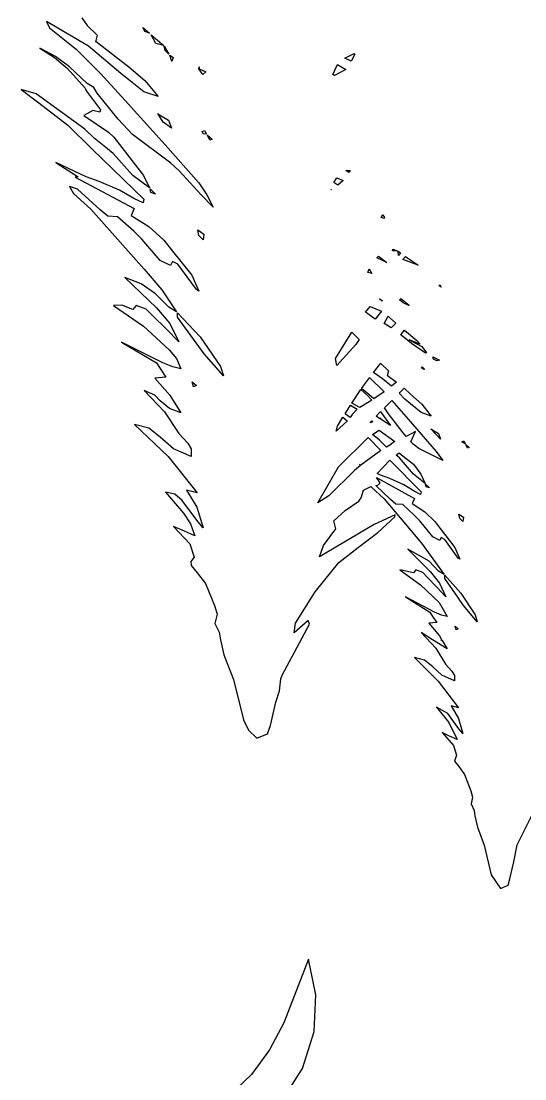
# Model space of a CAD drawing. Extents: x 0 to 203, y 8 to 351.
# Drawn here: x 15.31 to 38.13, y 93.94 to 141.89 of the extents above; entities that cross this region are included whole.
import ezdxf

# ---------------------------------------------------------------- set-up
doc = ezdxf.new("R2010")
doc.units = 0

msp = doc.modelspace()

# ---------------------------------------------------------------- linework, layer by layer
at = {"layer": 'Layer 1'}
for p, q in [((18.065408, 142.040782), (18.302359, 141.700329)), ((18.369522, 140.766458), (16.456462, 141.877698)), ((16.456462, 141.877698), (16.591929, 141.586084)), ((16.591929, 141.586084), (17.811123, 140.619602)), ((18.302359, 141.700329), (18.760868, 141.257181)), ((20.8322, 141.604), (20.83218, 141.603628)), ((20.83218, 141.603628), (21.123151, 141.3445)), ((20.909744, 141.427562), (20.8322, 141.604)), ((18.760868, 141.257181), (18.685721, 140.963235)), ((21.123151, 141.3445), (20.909744, 141.427562)), ((21.421488, 140.880878), (21.200711, 141.277801)), ((21.200711, 141.277801), (21.77667, 140.789983)), ((16.874297, 140.284999), (16.164715, 140.671962)), ((16.164715, 140.671962), (16.830652, 140.249543)), ((17.811123, 140.619602), (18.912439, 139.520684)), ((19.822942, 139.514678), (18.369522, 140.766458)), ((18.685721, 140.963235), (18.704932, 140.9781)), ((18.704932, 140.9781), (20.194652, 139.82798)), ((21.4215, 140.881), (21.421488, 140.880878)), ((21.77667, 140.789983), (21.4215, 140.881)), ((21.838373, 140.5593), (21.799192, 140.762728)), ((21.799192, 140.762728), (22.0105, 140.402)), ((22.010506, 140.40211), (21.838373, 140.5593)), ((16.830652, 140.249543), (17.40527, 139.752192)), ((17.500615, 139.816604), (16.874297, 140.284999)), ((22.0105, 140.402), (22.010506, 140.40211)), ((22.137714, 140.067328), (22.054233, 140.355838)), ((22.054233, 140.355838), (22.206242, 140.24673)), ((22.206242, 140.24673), (22.1377, 140.067)), ((22.1377, 140.067), (22.137714, 140.067328)), ((29.979126, 140.218936), (30.3978, 140.42524)), ((30.270379, 140.080543), (29.979126, 140.218936)), ((30.2704, 140.08), (30.270379, 140.080543)), ((30.436433, 140.394131), (30.2704, 140.08)), ((30.3978, 140.42524), (30.436433, 140.394131)), ((17.40527, 139.752192), (18.210695, 138.8534)), ((18.302154, 139.07252), (17.500615, 139.816604)), ((20.194652, 139.82798), (20.910611, 139.205429)), ((23.548584, 139.471247), (23.3634, 139.733)), ((23.3634, 139.733), (23.363404, 139.732494)), ((23.363404, 139.732494), (23.383603, 139.816681)), ((23.383603, 139.816681), (23.375198, 139.726421)), ((23.375198, 139.726421), (23.684615, 139.595126)), ((23.684615, 139.595126), (23.548584, 139.471247)), ((29.433667, 139.473119), (29.64484, 139.936677)), ((30.02142, 139.69704), (29.50606, 139.430566)), ((29.64484, 139.936677), (30.0214, 139.697)), ((30.0214, 139.697), (30.02142, 139.69704)), ((18.912439, 139.520684), (20.028479, 138.295554)), ((20.195004, 139.228288), (19.822942, 139.514678)), ((20.87217, 138.695834), (20.195004, 139.228288)), ((20.910611, 139.205429), (21.518402, 138.47103)), ((29.50606, 139.430566), (29.433667, 139.473119)), ((15.993303, 138.600193), (15.313521, 138.797418)), ((15.313521, 138.797418), (16.107575, 138.18851)), ((18.210695, 138.8534), (18.270162, 138.7264)), ((18.270162, 138.7264), (18.903115, 137.878176)), ((18.60124, 138.888885), (18.302154, 139.07252)), ((18.7572, 138.622486), (18.60124, 138.888885)), ((19.702678, 137.449446), (18.7572, 138.622486)), ((21.518402, 138.47103), (20.87217, 138.695834)), ((18.191203, 136.998423), (15.993303, 138.600193)), ((16.107575, 138.18851), (17.432245, 137.17933)), ((20.028479, 138.295554), (21.841669, 136.287964)), ((18.562625, 137.847524), (18.157865, 137.613537)), ((18.880726, 137.774849), (18.562625, 137.847524)), ((18.903115, 137.878176), (18.880726, 137.774849)), ((21.745393, 137.310315), (21.5077, 137.7)), ((21.5077, 137.7), (21.507724, 137.699648)), ((21.507724, 137.699648), (21.986051, 137.407726)), ((17.432245, 137.17933), (18.530415, 136.0854)), ((18.157865, 137.613537), (19.264295, 136.854727)), ((20.357882, 136.749502), (19.702678, 137.449446)), ((22.120338, 137.04999), (21.745393, 137.310315)), ((21.986051, 137.407726), (22.120338, 137.04999)), ((18.614607, 136.590378), (18.191203, 136.998423)), ((19.264295, 136.854727), (19.50838, 136.633702)), ((22.090702, 135.460782), (20.357882, 136.749502)), ((23.506773, 136.892424), (23.621048, 136.942815)), ((23.5068, 136.893), (23.506773, 136.892424)), ((23.56309, 136.780371), (23.5068, 136.893)), ((23.715618, 136.771972), (23.56309, 136.780371)), ((23.621048, 136.942815), (23.715618, 136.771972)), ((23.85821, 136.498894), (23.761524, 136.724934)), ((23.761524, 136.724934), (23.970013, 136.540457)), ((19.221856, 136.101149), (18.614607, 136.590378)), ((19.50838, 136.633702), (20.85678, 134.891772)), ((21.841669, 136.287964), (23.366569, 134.556314)), ((23.970013, 136.540457), (23.8582, 136.499)), ((23.8582, 136.499), (23.85821, 136.498894)), ((18.530415, 136.0854), (20.877125, 133.81878)), ((19.485858, 135.898378), (19.221856, 136.101149)), ((20.371725, 134.895198), (19.485858, 135.898378)), ((18.253919, 134.831178), (16.890049, 135.48871)), ((16.890049, 135.48871), (17.888708, 134.833613)), ((22.47392, 135.106802), (22.090702, 135.460782)), ((17.888708, 134.833613), (17.755011, 134.818073)), ((17.755011, 134.818073), (20.437621, 133.402293)), ((18.851914, 134.622653), (18.253919, 134.831178)), ((21.129406, 134.332058), (20.371725, 134.895198)), ((20.85678, 134.891772), (21.129406, 134.332058)), ((23.469684, 134.019512), (22.47392, 135.106802)), ((29.48042, 134.586091), (29.621813, 134.790058)), ((29.621813, 134.790058), (29.895004, 134.673949)), ((30.024, 135.122), (30.024033, 135.122313)), ((30.172772, 135.031804), (30.024, 135.122)), ((30.024033, 135.122313), (30.223694, 135.124325)), ((30.223694, 135.124325), (30.172772, 135.031804)), ((17.860265, 134.270237), (17.496961, 134.403511)), ((17.496961, 134.403511), (17.688358, 134.082441)), ((19.764479, 134.234561), (18.851914, 134.622653)), ((23.366569, 134.556314), (23.726006, 134.014055)), ((29.4804, 134.586), (29.48042, 134.586091)), ((29.65551, 134.458574), (29.4804, 134.586)), ((29.895004, 134.673949), (29.65551, 134.458574)), ((17.688358, 134.082441), (18.476692, 133.373988)), ((18.891625, 133.338602), (17.860265, 134.270237)), ((20.414385, 133.855435), (19.764479, 134.234561)), ((20.841105, 133.653799), (20.414385, 133.855435)), ((20.877125, 133.81878), (20.841105, 133.653799)), ((21.1593, 134.285), (21.15923, 134.2849)), ((21.15923, 134.2849), (21.401408, 134.056495)), ((21.185364, 134.128187), (21.1593, 134.285)), ((21.401408, 134.056495), (21.185364, 134.128187)), ((24.008847, 133.466154), (23.469684, 134.019512)), ((23.726006, 134.014055), (24.008847, 133.466154)), ((29.369155, 134.256807), (29.356, 134.248)), ((29.356, 134.248), (29.356088, 134.248157)), ((29.356088, 134.248157), (29.359619, 134.263764)), ((29.359619, 134.263764), (29.369155, 134.256807)), ((18.476692, 133.373988), (20.886042, 130.642158)), ((19.240732, 133.045605), (18.891625, 133.338602)), ((20.437621, 133.402293), (20.291636, 133.083131)), ((19.682431, 133.021559), (19.240732, 133.045605)), ((20.411509, 132.373315), (19.682431, 133.021559)), ((20.291636, 133.083131), (21.103487, 132.577163)), ((31.752166, 132.945901), (31.6256, 132.987)), ((31.6256, 132.987), (31.625604, 132.986688)), ((31.625604, 132.986688), (31.699761, 133.120066)), ((31.699761, 133.120066), (31.771589, 132.994565)), ((31.771589, 132.994565), (31.752166, 132.945901)), ((20.779967, 132.016826), (20.411509, 132.373315)), ((21.103487, 132.577163), (21.771331, 131.967586)), ((23.358883, 132.176584), (23.313045, 132.433807)), ((23.313045, 132.433807), (23.595851, 132.241209)), ((21.617455, 131.046171), (20.779967, 132.016826)), ((21.771331, 131.967586), (22.109151, 131.548277)), ((23.3589, 132.177), (23.358883, 132.176584)), ((23.562639, 131.973816), (23.3589, 132.177)), ((23.595851, 132.241209), (23.562639, 131.973816)), ((22.109151, 131.548277), (23.046597, 130.37409)), ((32.356175, 131.476612), (32.1401, 131.485)), ((32.1401, 131.485), (32.140128, 131.484805)), ((32.140128, 131.484805), (32.159833, 131.553842)), ((32.159833, 131.553842), (32.356175, 131.476612)), ((32.402413, 131.272524), (32.390559, 131.460532)), ((32.390559, 131.460532), (32.501797, 131.383974)), ((22.078363, 130.809105), (21.617455, 131.046171)), ((22.167988, 130.991985), (22.078363, 130.809105)), ((22.407202, 130.883186), (22.167988, 130.991985)), ((31.4246, 131.157675), (31.496073, 131.239)), ((31.888333, 130.954588), (31.4246, 131.157675)), ((31.496073, 131.239), (31.8883, 130.955)), ((31.8883, 130.955), (31.888333, 130.954588)), ((32.501797, 131.383974), (32.4024, 131.272)), ((32.4024, 131.272), (32.402413, 131.272524)), ((32.609499, 131.080214), (32.731614, 131.225705)), ((32.6095, 131.08), (32.609499, 131.080214)), ((33.299162, 130.834574), (32.6095, 131.08)), ((32.731614, 131.225705), (33.299162, 130.834574)), ((20.886042, 130.642158), (21.682884, 129.709792)), ((23.263548, 129.722646), (22.407202, 130.883186)), ((31.0142, 130.493), (31.01426, 130.493257)), ((31.203538, 130.449044), (31.0142, 130.493)), ((31.01426, 130.493257), (31.078248, 130.662336)), ((31.078248, 130.662336), (31.203538, 130.449044)), ((20.752986, 129.988546), (20.01755, 130.273092)), ((20.01755, 130.273092), (21.44964, 128.897882)), ((21.39533, 129.53113), (20.752986, 129.988546)), ((23.046597, 130.37409), (23.368851, 129.653857)), ((21.997916, 128.933347), (21.39533, 129.53113)), ((21.682884, 129.709792), (22.356202, 128.720478)), ((23.368851, 129.653857), (23.263548, 129.722646)), ((34.342745, 129.838501), (34.2528, 129.896)), ((34.2528, 129.896), (34.252838, 129.895674)), ((34.252838, 129.895674), (34.282005, 129.938191)), ((34.282005, 129.938191), (34.342745, 129.838501)), ((19.870612, 129.011788), (19.499647, 129.001353)), ((20.379087, 128.826976), (19.870612, 129.011788)), ((31.664954, 129.200355), (31.547996, 129.297293)), ((31.547996, 129.297293), (31.675405, 129.227053)), ((31.665, 129.2), (31.664954, 129.200355)), ((31.675405, 129.227053), (31.665, 129.2)), ((32.454255, 129.260379), (32.519654, 129.317552)), ((32.620791, 129.124989), (32.454255, 129.260379)), ((32.519654, 129.317552), (32.8976, 129.023)), ((32.878578, 129.001923), (32.620791, 129.124989)), ((32.897648, 129.022864), (32.878578, 129.001923)), ((32.8976, 129.023), (32.897648, 129.022864)), ((19.499647, 129.001353), (20.853203, 128.05767)), ((20.522106, 129.002343), (20.379087, 128.826976)), ((20.981699, 128.842209), (20.522106, 129.002343)), ((21.283177, 128.53084), (20.981699, 128.842209)), ((21.44964, 128.897882), (22.049597, 128.186799)), ((22.356202, 128.720478), (21.997916, 128.933347)), ((22.401893, 128.473899), (22.393144, 128.6731)), ((22.393144, 128.6731), (23.427394, 127.57518)), ((30.911779, 128.694613), (31.1224, 128.957)), ((31.347476, 128.387527), (30.911779, 128.694613)), ((31.1224, 128.957), (31.122458, 128.956637)), ((31.122458, 128.956637), (31.632876, 128.738685)), ((31.632876, 128.738685), (31.347476, 128.387527)), ((20.853203, 128.05767), (22.024127, 126.993163)), ((21.878064, 127.937999), (21.283177, 128.53084)), ((22.049597, 128.186799), (22.46278, 127.353212)), ((23.240581, 127.312939), (22.401893, 128.473899)), ((31.752685, 128.185243), (31.940269, 128.513408)), ((32.083853, 127.986039), (31.752685, 128.185243)), ((31.940269, 128.513408), (31.999253, 128.460438)), ((31.999253, 128.460438), (32.2879, 128.194)), ((32.2879, 128.194), (32.083853, 127.986039)), ((32.2879, 128.194), (32.2879, 128.194)), ((22.46278, 127.353212), (21.878064, 127.937999)), ((23.427394, 127.57518), (24.347155, 126.24161)), ((29.553803, 126.597209), (30.291991, 127.795279)), ((30.291991, 127.795279), (30.620898, 127.465102)), ((32.512317, 127.662399), (32.565852, 127.735074)), ((32.587532, 127.604981), (32.512317, 127.662399)), ((32.565852, 127.735074), (32.677299, 127.876433)), ((32.994694, 127.274942), (32.587532, 127.604981)), ((32.677299, 127.876433), (33.236663, 127.41577)), ((21.738559, 126.398453), (19.853399, 127.342587)), ((19.853399, 127.342587), (21.440659, 126.397747)), ((23.607839, 126.814704), (23.240581, 127.312939)), ((30.479079, 127.237791), (29.615813, 126.273704)), ((30.4791, 127.237), (30.479079, 127.237791)), ((30.620898, 127.465102), (30.4791, 127.237)), ((33.394795, 127.24217), (32.893981, 127.449778)), ((32.893981, 127.449778), (33.4713, 127.143)), ((33.632948, 126.834904), (32.994694, 127.274942)), ((33.236663, 127.41577), (33.394795, 127.24217)), ((33.4713, 127.143), (33.471354, 127.142588)), ((33.471354, 127.142588), (33.67956, 126.848428)), ((22.024127, 126.993163), (22.34727, 126.600261)), ((24.479517, 125.811422), (23.6078, 126.815)), ((23.6078, 126.815), (23.607839, 126.814704)), ((33.67956, 126.848428), (33.632948, 126.834904)), ((33.99724, 126.561267), (33.969413, 126.66883)), ((33.969413, 126.66883), (34.2721, 126.524)), ((21.440659, 126.397747), (21.605008, 126.138969)), ((21.605008, 126.138969), (21.873528, 125.754515)), ((22.192265, 126.216837), (21.738559, 126.398453)), ((22.5413, 126.13), (22.192265, 126.216837)), ((22.34727, 126.600261), (22.5413, 126.13)), ((24.347155, 126.24161), (24.479517, 125.811422)), ((29.615813, 126.273704), (29.553803, 126.597209)), ((31.27741, 125.960535), (31.607869, 126.390297)), ((31.607869, 126.390297), (31.63061, 126.35894)), ((31.63061, 126.35894), (31.9526, 126.033)), ((33.4515, 126.176), (33.451579, 126.176124)), ((33.5542, 126.101042), (33.4515, 126.176)), ((33.451579, 126.176124), (33.482725, 126.217227)), ((33.482725, 126.217227), (33.591067, 126.116192)), ((34.146121, 126.496639), (33.99724, 126.561267)), ((34.272187, 126.524254), (34.146121, 126.496639)), ((34.2721, 126.524), (34.272187, 126.524254)), ((21.873528, 125.754515), (21.368763, 125.710621)), ((21.368763, 125.710621), (22.048331, 124.93267)), ((30.731993, 125.239171), (31.097, 125.729)), ((31.09699, 125.7298), (31.754807, 125.091696)), ((31.097, 125.729), (31.09699, 125.7298)), ((31.677649, 125.671602), (31.27741, 125.960535)), ((32.086306, 125.340646), (31.677649, 125.671602)), ((31.952538, 126.032795), (31.89985, 125.816393)), ((31.89985, 125.816393), (31.91327, 125.82727)), ((31.91327, 125.82727), (32.315984, 125.520399)), ((31.9526, 126.033), (31.952538, 126.032795)), ((33.591067, 126.116192), (33.5542, 126.101042)), ((23.127932, 125.313844), (23.066346, 125.538083)), ((23.066346, 125.538083), (23.251458, 125.379632)), ((23.251458, 125.379632), (23.1279, 125.314)), ((23.1279, 125.314), (23.127932, 125.313844)), ((30.294755, 124.574282), (30.703469, 125.199042)), ((30.703469, 125.199042), (31.0004, 124.925)), ((31.06747, 124.972838), (30.731993, 125.239171)), ((32.105091, 125.354735), (32.086306, 125.340646)), ((32.315984, 125.520399), (32.105091, 125.354735)), ((32.439361, 125.024498), (32.660702, 125.250609)), ((32.660702, 125.250609), (32.959736, 124.980712)), ((21.372991, 124.936388), (20.881642, 125.147726)), ((20.881642, 125.147726), (21.810381, 124.182617)), ((21.61284, 124.685407), (21.372991, 124.936388)), ((22.048331, 124.93267), (22.547582, 124.131481)), ((31.203645, 124.711792), (30.801922, 124.473357)), ((31.0004, 124.925), (31.000445, 124.925366)), ((31.000445, 124.925366), (31.203645, 124.711792)), ((31.291142, 124.769638), (31.06747, 124.972838)), ((31.754807, 125.091696), (31.291142, 124.769638)), ((31.768348, 124.36077), (32.109123, 124.697483)), ((32.109123, 124.697483), (32.843, 123.853)), ((32.6987, 124.750178), (32.439361, 125.024498)), ((32.959877, 124.539358), (32.6987, 124.750178)), ((32.959736, 124.980712), (33.462668, 124.522584)), ((22.033631, 124.329841), (21.61284, 124.685407)), ((22.547582, 124.131481), (22.033631, 124.329841)), ((29.990838, 124.090807), (30.236055, 124.481902)), ((30.236055, 124.481902), (30.531132, 124.297213)), ((30.650146, 124.383943), (30.294755, 124.574282)), ((30.531132, 124.297213), (30.315156, 124.060993)), ((30.801922, 124.473357), (30.650146, 124.383943)), ((31.95, 124.093661), (31.768348, 124.36077)), ((33.435616, 124.147484), (32.959877, 124.539358)), ((33.462668, 124.522584), (33.889533, 123.982194)), ((21.810381, 124.182617), (22.449552, 123.199073)), ((30.099886, 123.765891), (29.581698, 123.306324)), ((29.640318, 123.529116), (29.892102, 123.932499)), ((29.892102, 123.932499), (30.088867, 123.774508)), ((30.008779, 124.077636), (29.990838, 124.090807)), ((30.0088, 124.077), (30.008779, 124.077636)), ((30.216844, 123.918646), (30.0088, 124.077)), ((30.088867, 123.774508), (30.099886, 123.765891)), ((30.315156, 124.060993), (30.216844, 123.918646)), ((31.126423, 123.684832), (31.20284, 123.768031)), ((31.20284, 123.768031), (31.242179, 123.733352)), ((31.395863, 123.978061), (31.597502, 124.187608)), ((31.3959, 123.978), (31.395863, 123.978061)), ((31.563045, 123.867847), (31.3959, 123.978)), ((31.608672, 123.887022), (31.563045, 123.867847)), ((31.597502, 124.187608), (31.607882, 124.170198)), ((31.607882, 124.170198), (32.042165, 123.56094)), ((31.617421, 123.832076), (31.608672, 123.887022)), ((32.042165, 123.56094), (31.617421, 123.832076)), ((32.614102, 123.230287), (31.95, 124.093661)), ((32.843, 123.853), (34.11654, 122.37542)), ((32.843, 123.853), (32.843, 123.853)), ((33.4356, 124.147), (33.435616, 124.147484)), ((33.889533, 123.982194), (33.4356, 124.147)), ((21.091076, 123.438099), (20.44405, 123.611835)), ((20.44405, 123.611835), (21.970168, 122.156724)), ((21.6185, 123.025), (21.091076, 123.438099)), ((29.581698, 123.306324), (29.640318, 123.529116)), ((31.242179, 123.733352), (31.1264, 123.685)), ((31.1264, 123.685), (31.126423, 123.684832)), ((31.227207, 123.146613), (31.5371, 123.345)), ((31.5371, 123.345), (31.537115, 123.34526)), ((31.537115, 123.34526), (32.244228, 122.837633)), ((33.179184, 123.286223), (32.763053, 123.06841)), ((32.969281, 122.81903), (33.179184, 123.286223)), ((34.312234, 122.936134), (33.8819, 123.414)), ((33.8819, 123.414), (34.217913, 123.199375)), ((22.209138, 122.507078), (21.6185, 123.025)), ((22.449552, 123.199073), (22.859954, 122.756656)), ((29.692969, 121.685258), (31.039259, 123.013692)), ((31.039259, 123.013692), (31.610626, 122.428694)), ((31.552372, 122.898325), (31.227207, 123.146613)), ((31.849851, 122.598092), (31.552372, 122.898325)), ((32.244228, 122.837633), (32.055021, 122.710893)), ((32.763053, 123.06841), (32.614102, 123.230287)), ((33.074304, 122.715209), (32.969281, 122.81903)), ((34.217913, 123.199375), (34.3122, 122.936)), ((34.3122, 122.936), (34.312234, 122.936134)), ((35.285994, 122.820859), (35.366365, 122.857867)), ((35.286, 122.82), (35.285994, 122.820859)), ((35.432825, 122.732225), (35.286, 122.82)), ((35.366365, 122.857867), (35.432825, 122.732225)), ((23.013928, 122.161503), (22.209138, 122.507078)), ((22.859954, 122.756656), (23.02261, 122.500841)), ((23.02261, 122.500841), (23.013928, 122.161503)), ((31.610626, 122.428694), (30.6987, 121.757)), ((31.861575, 122.581918), (31.849851, 122.598092)), ((32.086873, 122.712022), (31.861575, 122.581918)), ((32.055021, 122.710893), (32.077125, 122.722969)), ((32.077125, 122.722969), (32.086873, 122.712022)), ((32.309475, 122.222421), (32.433142, 122.32257)), ((32.433142, 122.32257), (32.615429, 122.163448)), ((33.330748, 122.512009), (33.074304, 122.715209)), ((34.413948, 121.980687), (33.330748, 122.512009)), ((34.11654, 122.37542), (34.413948, 121.980687)), ((35.465, 122.697), (35.46503, 122.697439)), ((35.532975, 122.531148), (35.465, 122.697)), ((35.46503, 122.697439), (35.611371, 122.56173)), ((35.611371, 122.56173), (35.532975, 122.531148)), ((21.970168, 122.156724), (23.28776, 120.510415)), ((31.439369, 121.382593), (32.0122, 121.992)), ((32.012148, 121.992391), (33.439018, 120.558111)), ((32.0122, 121.992), (32.012148, 121.992391)), ((32.461748, 122.088795), (32.309475, 122.222421)), ((33.084048, 121.350395), (32.461748, 122.088795)), ((32.615429, 122.163448), (33.09436, 121.8023)), ((28.748059, 120.046852), (29.692969, 121.685258)), ((30.420712, 121.520442), (29.247742, 120.376112)), ((30.691496, 121.750684), (30.420712, 121.520442)), ((30.698698, 121.756757), (30.638667, 121.787127)), ((30.638667, 121.787127), (30.691496, 121.750684)), ((30.6987, 121.757), (30.698698, 121.756757)), ((31.596442, 121.303173), (31.439369, 121.382593)), ((33.0841, 121.35), (33.084048, 121.350395)), ((33.61629, 120.936028), (33.0841, 121.35)), ((33.09436, 121.8023), (33.424752, 121.347923)), ((33.424752, 121.347923), (33.61629, 120.936028)), ((31.376805, 120.841415), (31.478295, 120.859424)), ((31.576819, 120.962046), (31.406399, 121.205355)), ((31.406399, 121.205355), (33.130389, 120.251896)), ((31.478295, 120.859424), (31.576819, 120.962046)), ((32.0166, 121.149737), (31.596442, 121.303173)), ((32.657605, 120.864128), (32.0166, 121.149737)), ((33.113924, 120.585154), (32.657605, 120.864128)), ((33.655541, 120.785874), (33.637195, 120.901274)), ((33.637195, 120.901274), (33.8073, 120.733)), ((22.27523, 120.440666), (21.855165, 120.542338)), ((21.855165, 120.542338), (22.662612, 119.592016)), ((22.602957, 120.158908), (22.27523, 120.440666)), ((23.28776, 120.510415), (22.803467, 120.627656)), ((22.803467, 120.627656), (23.27977, 119.855214)), ((30.7175, 120.279298), (30.825674, 120.62586)), ((30.825674, 120.62586), (31.159341, 120.793459)), ((31.159341, 120.793459), (31.199174, 120.752566)), ((31.199174, 120.752566), (31.753025, 120.230992)), ((32.044438, 120.20514), (31.376805, 120.841415)), ((33.413734, 120.436705), (33.113924, 120.585154)), ((33.439018, 120.558111), (33.413734, 120.436705)), ((33.807265, 120.73307), (33.655541, 120.785874)), ((33.8073, 120.733), (33.807265, 120.73307)), ((23.311272, 119.20432), (22.602957, 120.158908)), ((29.247742, 120.376112), (28.748059, 120.046852)), ((29.998009, 119.710605), (30.612338, 120.136032)), ((30.612338, 120.136032), (30.7175, 120.279298)), ((31.753025, 120.230992), (33.445225, 118.220392)), ((32.289653, 119.989417), (32.044438, 120.20514)), ((32.599916, 119.97172), (32.289653, 119.989417)), ((33.111957, 119.494638), (32.599916, 119.97172)), ((33.130389, 120.251896), (33.027767, 120.017132)), ((33.027767, 120.017132), (33.598005, 119.64465)), ((22.662612, 119.592016), (22.986235, 119.097006)), ((23.27977, 119.855214), (23.560087, 118.917046)), ((29.478288, 119.235651), (29.998009, 119.710605)), ((32.25278, 119.512647), (31.313235, 119.068794)), ((32.241209, 119.41504), (32.25278, 119.512647)), ((33.370803, 119.232191), (33.111957, 119.494638)), ((33.598005, 119.64465), (34.067106, 119.196064)), ((35.182173, 119.349925), (35.149965, 119.539273)), ((35.149965, 119.539273), (35.348608, 119.397284)), ((22.710981, 118.768034), (22.219669, 118.980211)), ((22.219669, 118.980211), (22.951217, 118.188276)), ((22.986235, 119.097006), (23.186615, 118.551798)), ((23.560087, 118.917046), (23.311272, 119.20432)), ((31.313235, 119.068794), (28.829725, 117.612264)), ((29.574057, 118.87715), (29.478288, 119.235651)), ((31.468644, 118.701503), (32.241209, 119.41504)), ((33.958982, 118.517802), (33.370803, 119.232191)), ((34.067106, 119.196064), (34.304271, 118.887392)), ((35.325333, 119.200689), (35.182173, 119.349925)), ((35.348608, 119.397284), (35.3253, 119.2)), ((35.3253, 119.2), (35.325333, 119.200689)), ((23.186615, 118.551798), (22.710981, 118.768034)), ((29.006362, 118.12466), (29.574057, 118.87715)), ((30.603379, 118.04997), (31.468644, 118.701503)), ((34.282804, 118.343321), (33.958982, 118.517802)), ((34.34574, 118.47804), (34.282804, 118.343321)), ((34.304271, 118.887392), (34.962818, 118.023239)), ((34.3457, 118.478), (34.34574, 118.47804)), ((34.51382, 118.397954), (34.3457, 118.478)), ((22.951217, 118.188276), (23.152644, 117.588656)), ((28.829725, 117.612264), (29.006362, 118.12466)), ((29.701338, 117.352461), (30.603379, 118.04997)), ((33.445225, 118.220392), (34.477855, 116.806182)), ((35.115275, 117.543761), (34.51382, 118.397954)), ((34.962818, 118.023239), (35.189291, 117.493122)), ((23.152644, 117.588656), (22.996748, 117.389857)), ((33.802946, 117.402765), (32.8354, 117.948)), ((32.8354, 117.948), (33.84112, 116.93582)), ((35.189291, 117.493122), (35.115275, 117.543761)), ((22.996748, 117.389857), (23.020387, 117.212489)), ((23.020387, 117.212489), (23.293402, 116.88384)), ((28.62728, 116.014457), (29.701338, 117.352461)), ((34.226141, 116.962691), (33.802946, 117.402765)), ((23.293402, 116.88384), (23.666875, 116.393479)), ((33.089301, 116.883763), (32.471517, 117.012058)), ((32.471517, 117.012058), (33.406272, 116.330897)), ((33.189662, 117.012798), (33.089301, 116.883763)), ((33.512497, 116.894941), (33.189662, 117.012798)), ((33.724303, 116.665741), (33.512497, 116.894941)), ((34.14213, 116.229409), (33.724303, 116.665741)), ((33.84112, 116.93582), (34.264415, 116.409644)), ((34.477855, 116.806182), (34.226141, 116.962691)), ((34.510019, 116.624869), (34.503875, 116.771418)), ((34.503875, 116.771418), (35.230269, 115.963346)), ((35.099115, 115.770464), (34.510019, 116.624869)), ((23.666875, 116.393479), (24.07319, 115.391499)), ((33.406272, 116.330897), (34.244667, 115.534128)), ((34.552822, 115.79902), (34.14213, 116.229409)), ((34.264415, 116.409644), (34.552822, 115.79902)), ((27.741588, 114.596681), (28.62728, 116.014457)), ((34.044156, 115.096421), (32.719966, 115.791252)), ((32.719966, 115.791252), (33.834876, 115.095933)), ((35.357114, 115.403629), (35.099115, 115.770464)), ((35.230269, 115.963346), (35.876289, 114.981885)), ((24.07319, 115.391499), (24.193044, 115.008174)), ((34.244667, 115.534128), (34.607827, 114.898877)), ((35.3571, 115.403), (35.357114, 115.403629)), ((35.969233, 114.665336), (35.3571, 115.403)), ((24.193044, 115.008174), (24.088719, 114.58287)), ((28.314298, 114.723985), (27.684167, 114.160704)), ((28.378992, 114.548584), (28.314298, 114.723985)), ((33.834876, 115.095933), (33.950209, 114.905385)), ((33.950209, 114.905385), (34.138781, 114.622559)), ((34.362754, 114.962795), (34.044156, 115.096421)), ((34.607827, 114.898877), (34.362754, 114.962795)), ((35.876289, 114.981885), (35.969233, 114.665336)), ((24.088719, 114.58287), (24.287755, 114.18813)), ((24.287755, 114.18813), (24.343265, 113.843754)), ((27.144652, 112.238184), (28.378992, 114.548584)), ((27.684167, 114.160704), (27.741588, 114.596681)), ((33.955721, 113.835602), (33.442125, 114.175846)), ((33.442125, 114.175846), (34.09443, 113.465451)), ((34.138781, 114.622559), (33.78431, 114.590213)), ((33.78431, 114.590213), (34.261745, 114.017644)), ((35.020014, 114.299169), (34.976648, 114.464046)), ((34.976648, 114.464046), (35.106752, 114.347488)), ((35.106752, 114.347488), (35.02, 114.299)), ((35.02, 114.299), (35.020014, 114.299169)), ((24.343265, 113.843754), (24.50055, 113.162419)), ((34.612265, 113.427913), (33.955721, 113.835602)), ((34.261745, 114.017644), (34.362459, 113.864208)), ((34.362459, 113.864208), (34.330675, 113.862653)), ((34.330675, 113.862653), (34.392897, 113.812686)), ((34.392897, 113.812686), (34.612265, 113.427913)), ((34.09443, 113.465451), (34.543473, 112.741811)), ((24.50055, 113.162419), (24.933761, 112.048769)), ((33.592418, 112.915234), (33.134822, 113.04501)), ((33.134822, 113.04501), (34.209815, 111.970485)), ((33.95974, 112.613058), (33.592418, 112.915234)), ((34.543473, 112.741811), (34.831691, 112.416116)), ((27.075651, 112.072706), (27.144652, 112.238184)), ((34.374606, 112.23238), (33.95974, 112.613058)), ((34.939758, 111.978019), (34.374606, 112.23238)), ((34.831691, 112.416116), (34.945902, 112.227807)), ((34.945902, 112.227807), (34.939758, 111.978019)), ((24.933761, 112.048769), (25.392056, 110.212549)), ((27.024524, 111.536054), (27.075651, 112.072706)), ((34.209815, 111.970485), (35.132212, 110.76243)), ((26.857379, 111.014867), (27.024524, 111.536054)), ((26.602876, 109.960626), (26.857379, 111.014867)), ((35.132212, 110.76243), (34.792005, 110.848629)), ((34.792005, 110.848629), (35.126562, 110.280192)), ((34.651247, 110.503723), (34.125995, 110.785945)), ((34.125995, 110.785945), (34.693117, 110.086499)), ((35.148739, 109.801239), (34.651247, 110.503723)), ((25.392056, 110.212549), (25.61175, 109.740379)), ((26.479334, 109.576792), (26.602876, 109.960626)), ((34.693117, 110.086499), (35.061234, 109.320865)), ((35.126562, 110.280192), (35.323398, 109.589747)), ((25.61175, 109.740379), (25.985318, 109.377533)), ((25.985318, 109.377533), (26.479334, 109.576792)), ((34.727117, 109.479986), (34.382089, 109.636141)), ((34.382089, 109.636141), (34.895756, 109.053262)), ((35.061234, 109.320865), (34.727117, 109.479986)), ((35.323398, 109.589747), (35.148739, 109.801239)), ((34.895756, 109.053262), (35.03722, 108.611988)), ((35.03722, 108.611988), (34.944416, 108.335206)), ((34.944416, 108.335206), (35.136167, 108.093306)), ((35.136167, 108.093306), (35.398405, 107.732344)), ((35.398405, 107.732344), (35.683805, 106.995076)), ((35.683805, 106.995076), (35.768133, 106.712781)), ((35.768133, 106.712781), (35.694867, 106.399767)), ((35.694867, 106.399767), (35.834593, 106.109277)), ((35.834593, 106.109277), (35.873509, 105.85594)), ((37.841378, 104.674144), (38.683105, 106.325324)), ((35.873509, 105.85594), (35.984038, 105.354386)), ((35.984038, 105.354386), (36.288299, 104.534765)), ((37.639457, 103.773794), (37.792718, 104.552382)), ((37.792718, 104.552382), (37.841378, 104.674144)), ((36.288299, 104.534765), (36.610213, 103.183225)), ((37.460771, 102.997902), (37.639457, 103.773794)), ((36.610213, 103.183225), (37.027055, 102.568704)), ((37.027055, 102.568704), (37.374007, 102.715421)), ((37.374007, 102.715421), (37.460771, 102.997902)), ((28.327786, 99.367113), (27.212096, 96.478733)), ((28.661953, 97.737423), (28.327786, 99.367113)), ((28.581475, 96.075773), (28.661953, 97.737423)), ((27.212096, 96.478733), (26.567231, 95.254776)), ((28.065682, 94.408264), (28.581475, 96.075773)), ((26.567231, 95.254776), (25.750416, 94.138203)), ((25.750416, 94.138203), (24.76015, 93.19114)), ((27.116325, 92.943563), (28.065682, 94.408264))]:
    msp.add_line(p, q, dxfattribs=at)

doc.saveas('drawing.dxf')
